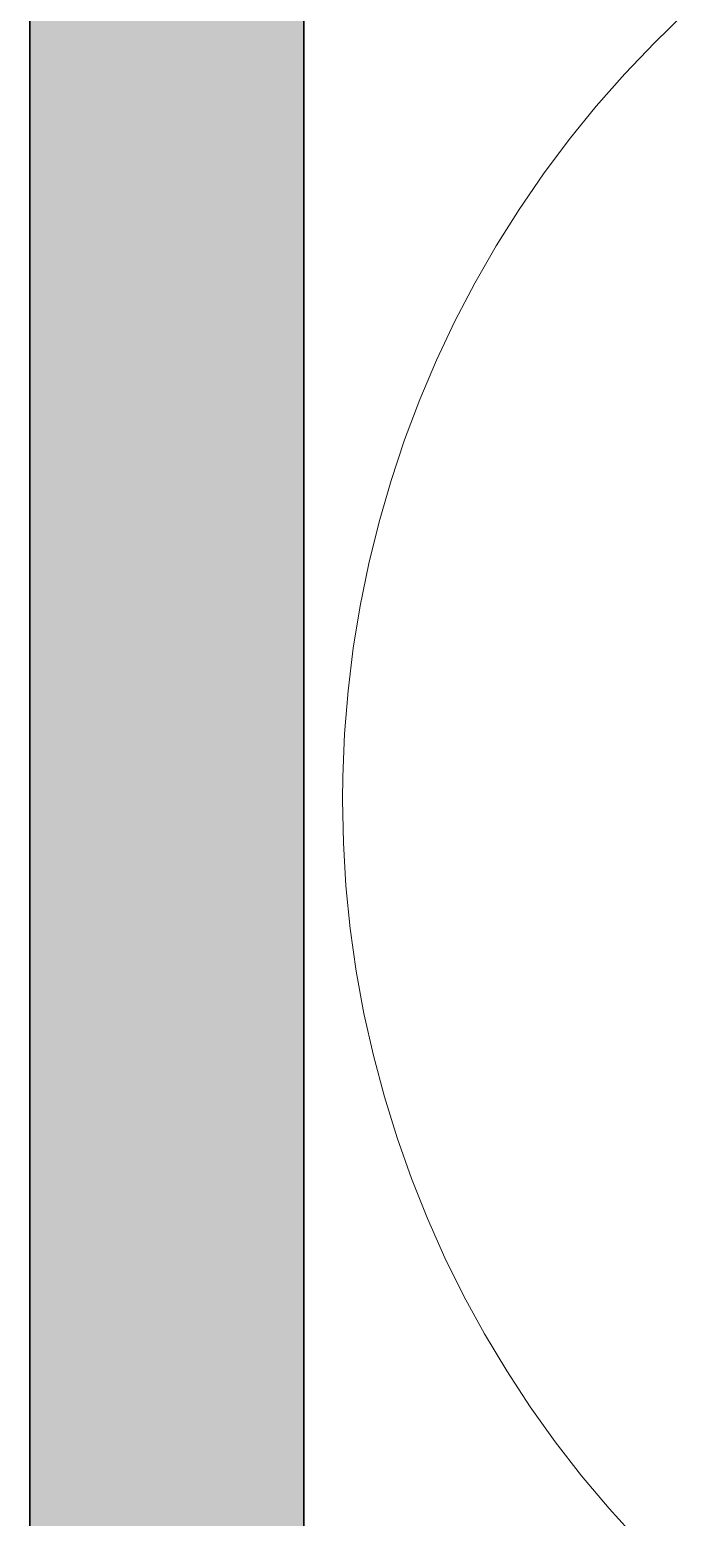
# Model space of a CAD drawing. Header units: millimetres. Extents: x 155927 to 326028, y -36033 to 97293.
# Drawn here: x 178275 to 178519, y 12038 to 12592 of the extents above; entities that cross this region are included whole.
import ezdxf

# ---------------------------------------------------------------- set-up
doc = ezdxf.new("R2010")
doc.units = ezdxf.units.MM
doc.header["$MEASUREMENT"] = 0
for name, color, linetype, lineweight in [('A-WALL-PATT', 7, 'CONTINUOUS', 9), ('I-FURN', 8, 'CONTINUOUS', 9), ('I-WALL', 7, 'CONTINUOUS', 9)]:
    doc.layers.add(name, color=color, linetype=linetype, lineweight=lineweight)

msp = doc.modelspace()

# ---------------------------------------------------------------- hatches: boundary and pattern name
at = {"layer": 'A-WALL-PATT'}
msp.add_hatch(color=256, dxfattribs=at).paths.add_polyline_path([(178274.83, 9754.81), (178376.83, 9754.81), (178376.83, 13505.61), (178274.83, 13505.61), (178274.83, 10128.06)], flags=0)

# ---------------------------------------------------------------- linework, layer by layer
at = {"layer": 'I-FURN'}
for p, q in [((178518.86, 12598.05), (178507.36, 12586.92)), ((178507.36, 12586.92), (178496.32, 12575.34)), ((178496.32, 12575.34), (178485.75, 12563.33)), ((178485.75, 12563.33), (178475.67, 12550.91)), ((178475.67, 12550.91), (178466.1, 12538.09)), ((178466.1, 12538.09), (178457.04, 12524.9)), ((178457.04, 12524.9), (178448.52, 12511.36)), ((178448.52, 12511.36), (178440.55, 12497.49)), ((178440.55, 12497.49), (178433.14, 12483.31)), ((178433.14, 12483.31), (178426.3, 12468.84)), ((178426.3, 12468.84), (178420.05, 12454.12)), ((178420.05, 12454.12), (178414.39, 12439.15)), ((178414.39, 12439.15), (178409.33, 12423.97)), ((178409.33, 12423.97), (178404.89, 12408.61)), ((178404.89, 12408.61), (178401.06, 12393.07)), ((178401.06, 12393.07), (178397.86, 12377.4)), ((178397.86, 12377.4), (178395.28, 12361.61)), ((178395.28, 12361.61), (178393.34, 12345.72)), ((178393.34, 12345.72), (178392.04, 12329.78)), ((178392.04, 12329.78), (178391.37, 12313.79)), ((178391.37, 12313.79), (178391.28, 12305.16)), ((178391.28, 12305.16), (178391.6, 12289.16)), ((178391.6, 12289.16), (178392.56, 12273.19)), ((178392.56, 12273.19), (178394.16, 12257.27)), ((178394.16, 12257.27), (178396.39, 12241.43)), ((178396.39, 12241.43), (178399.25, 12225.69)), ((178399.25, 12225.69), (178402.74, 12210.08)), ((178402.74, 12210.08), (178406.86, 12194.62)), ((178406.86, 12194.62), (178411.59, 12179.33)), ((178411.59, 12179.33), (178416.92, 12164.25)), ((178416.92, 12164.25), (178422.86, 12149.39)), ((178422.86, 12149.39), (178429.38, 12134.78)), ((178429.38, 12134.78), (178436.48, 12120.45)), ((178436.48, 12120.45), (178444.15, 12106.41)), ((178444.15, 12106.41), (178452.38, 12092.68)), ((178452.38, 12092.68), (178461.15, 12079.3)), ((178461.15, 12079.3), (178470.44, 12066.28)), ((178470.44, 12066.28), (178480.25, 12053.64)), ((178480.25, 12053.64), (178490.56, 12041.4)), ((178490.56, 12041.4), (178501.35, 12029.59))]:
    msp.add_line(p, q, dxfattribs=at)
at = {"layer": 'I-WALL', "lineweight": 30}
for p, q in [((178274.83, 13505.61), (178274.83, 9754.81)), ((178376.83, 9754.81), (178376.83, 13505.61))]:
    msp.add_line(p, q, dxfattribs=at)

doc.saveas('drawing.dxf')
